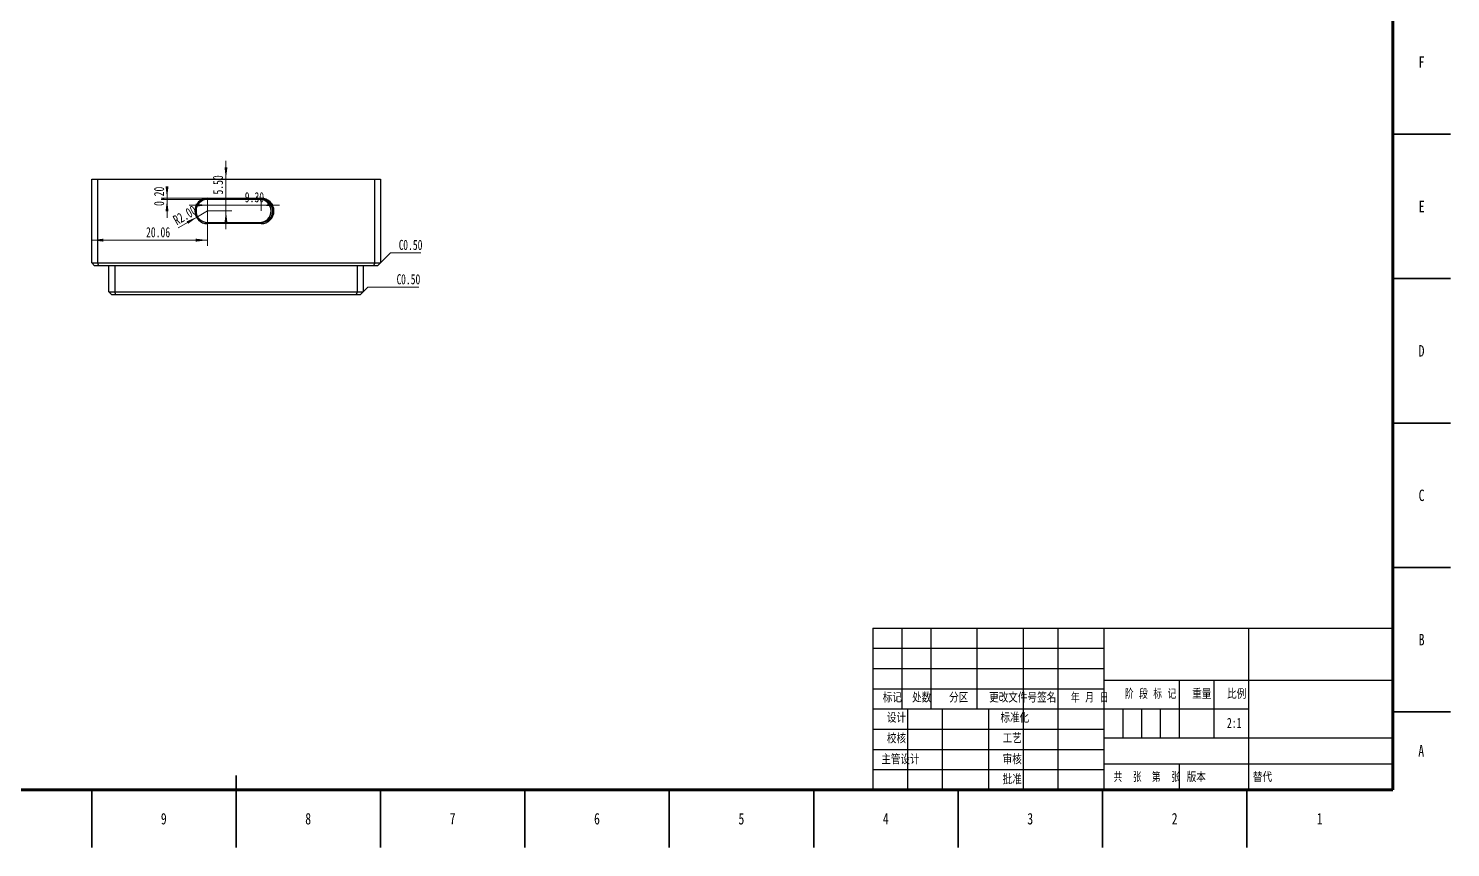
# Model space of a CAD drawing. Header units: millimetres. Extents: x 0 to 841, y 0 to 594.
# Drawn here: x 348.6 to 841, y 0 to 283.6 of the extents above; entities that cross this region are included whole.
import ezdxf

# ---------------------------------------------------------------- set-up
doc = ezdxf.new("R2010")
doc.units = ezdxf.units.MM
for name, color, linetype in [('10', 7, 'Continuous'), ('5', 7, 'Continuous'), ('SLD-0', 7, 'Continuous')]:
    doc.layers.add(name, color=color, linetype=linetype)
doc.styles.add('SLDTEXTSTYLE0', font='TXT', dxfattribs={"width": 0.75})
doc.styles.add('SLDTEXTSTYLE1', font='TXT', dxfattribs={"width": 0.7})
doc.styles.add('SLDTEXTSTYLE2', font='TXT', dxfattribs={"width": 0.7, "bigfont": 'bigfont'})
doc.styles.add('SLDTEXTSTYLE3', font='TXT', dxfattribs={"width": 0.6, "bigfont": 'bigfont'})
doc.styles.add('SLDTEXTSTYLE4', font='TXT', dxfattribs={"width": 0.614286, "bigfont": 'bigfont'})
doc.styles.add('SLDTEXTSTYLE5', font='TXT', dxfattribs={"width": 0.62, "bigfont": 'bigfont'})
doc.dimstyles.new('SLDDIMSTYLE0', dxfattribs={"dimtxt": 3.5, "dimasz": 4.08, "dimexe": 0, "dimexo": 0.0625, "dimgap": 0.875, "dimtad": 2, "dimlfac": 0.5, "dimrnd": 1e-09, "dimzin": 4, "dimdsep": 46, "dimtxsty": 'SLDTEXTSTYLE1', "dimsah": 1, "dimcen": 0.09, "dimadec": 0, "dimazin": 1, "dimtfac": 1, "dimtmove": 0, "dimatfit": 0, "dimfxl": 0, "dimfrac": 2, "dimtolj": 1, "dimtzin": 12, "dimarcsym": 0})
doc.dimstyles.new('SLDDIMSTYLE5', dxfattribs={"dimtxt": 3.5, "dimasz": 4.08, "dimexe": 0, "dimexo": 0.0625, "dimgap": 0.875, "dimtad": 2, "dimlfac": 0.5, "dimrnd": 1e-09, "dimzin": 0, "dimdsep": 46, "dimtxsty": 'SLDTEXTSTYLE1', "dimsah": 1, "dimcen": 0.09, "dimadec": 0, "dimazin": 0, "dimtfac": 1, "dimtmove": 0, "dimatfit": 0, "dimfxl": 0, "dimfrac": 2, "dimtolj": 1, "dimtzin": 12, "dimarcsym": 0})
doc.dimstyles.new('SLDDIMSTYLE6', dxfattribs={"dimtxt": 3.5, "dimasz": 4.08, "dimexe": 0, "dimexo": 0.0625, "dimgap": 0.875, "dimtad": 2, "dimlfac": 0.5, "dimrnd": 1e-09, "dimzin": 4, "dimdsep": 46, "dimtxsty": 'SLDTEXTSTYLE1', "dimsah": 1, "dimcen": 0, "dimadec": 0, "dimazin": 1, "dimtfac": 1, "dimtofl": 0, "dimtmove": 0, "dimatfit": 3, "dimfxl": 0, "dimfrac": 2, "dimtolj": 1, "dimtzin": 12, "dimarcsym": 0})
doc.dimstyles.new('SLDDIMSTYLE7', dxfattribs={"dimtxt": 3.5, "dimasz": 4.08, "dimexe": 0, "dimexo": 0.0625, "dimgap": 0.875, "dimtad": 2, "dimlfac": 0.5, "dimrnd": 1e-09, "dimzin": 12, "dimdsep": 46, "dimtxsty": 'SLDTEXTSTYLE1', "dimsah": 1, "dimcen": 0.09, "dimadec": 0, "dimazin": 3, "dimtfac": 1, "dimtofl": 0, "dimtmove": 0, "dimatfit": 3, "dimfxl": 0, "dimfrac": 2, "dimtolj": 1, "dimtzin": 12, "dimarcsym": 0})

# ---------------------------------------------------------------- blocks, each defined once
blk = doc.blocks.new('SW_CHAMFER_DIMENSION_0')
at = {"color": 0, "linetype": 'Continuous', "lineweight": 0}
for p, q in [((-6.33, -3.49), (-2.84, 0)), ((-2.84, 0), (7.68, 0))]:
    blk.add_line(p, q, dxfattribs=at)
at = {"color": 0, "linetype": 'Continuous', "lineweight": 18, "char_height": 3.5, "attachment_point": 1, "style": 'SLDTEXTSTYLE1'}
for s, insert in [('C', (0, 4.51)), ('0.50', (1.54, 4.51))]:
    blk.add_mtext(s, dxfattribs=dict(at, insert=insert))
blk = doc.blocks.new('SW_CHAMFER_DIMENSION_1')
at = {"color": 0, "linetype": 'Continuous', "lineweight": 0}
for p, q in [((-11.59, -1.6), (-9.98, 0)), ((-9.98, 0), (7.68, 0))]:
    blk.add_line(p, q, dxfattribs=at)
at = {"color": 0, "linetype": 'Continuous', "lineweight": 18, "char_height": 3.5, "attachment_point": 1, "style": 'SLDTEXTSTYLE1'}
for s, insert in [('C', (0, 4.51)), ('0.50', (1.54, 4.51))]:
    blk.add_mtext(s, dxfattribs=dict(at, insert=insert))
blk = doc.blocks.new('_D_53')
at = {"color": 7, "linetype": 'Continuous', "lineweight": 0}
for p, q in [((396.59, 224.84), (396.59, 228.31)), ((410.63, 224.84), (394.59, 224.84)), ((410.63, 224.44), (394.59, 224.44)), ((396.59, 224.44), (396.59, 224.84)), ((396.59, 224.44), (396.59, 218.09))]:
    blk.add_line(p, q, dxfattribs=at)
at = {"color": 7, "linetype": 'Continuous', "lineweight": 18}
for points in [[(396.59, 224.84), (397.1, 228.92), (396.08, 228.92)], [(396.59, 224.44), (396.08, 220.35), (397.1, 220.35)]]:
    blk.add_solid(points, dxfattribs=at)
at = {"color": 7, "linetype": 'Continuous', "lineweight": 18, "insert": (392.08, 222.17), "char_height": 3.5, "attachment_point": 1, "rotation": 90, "style": 'SLDTEXTSTYLE1'}
blk.add_mtext('0.20', dxfattribs=at)
blk = doc.blocks.new('_D_54')
at = {"color": 7, "linetype": 'Continuous', "lineweight": 0}
for q in [(400.5, 214.59), (410.63, 220.44)]:
    blk.add_line((407.16, 218.44), q, dxfattribs=at)
at = {"color": 7, "linetype": 'Continuous', "lineweight": 18}
blk.add_solid([(407.16, 218.44), (403.37, 216.83), (403.88, 215.96)], dxfattribs=at)
at = {"color": 7, "linetype": 'Continuous', "lineweight": 18, "insert": (398.28, 218.43), "char_height": 3.5, "attachment_point": 1, "rotation": 30, "style": 'SLDTEXTSTYLE1'}
blk.add_mtext('R2.00', dxfattribs=at)
blk = doc.blocks.new('_D_55')
at = {"color": 7, "linetype": 'Continuous', "lineweight": 0}
for p, q in [((416.99, 231.44), (416.99, 237.79)), ((416.99, 220.44), (416.99, 231.44)), ((410.63, 220.44), (418.99, 220.44)), ((416.99, 220.44), (416.99, 214.09))]:
    blk.add_line(p, q, dxfattribs=at)
at = {"color": 7, "linetype": 'Continuous', "lineweight": 18}
for points in [[(416.99, 231.44), (417.5, 235.52), (416.49, 235.52)], [(416.99, 220.44), (416.49, 216.35), (417.5, 216.35)]]:
    blk.add_solid(points, dxfattribs=at)
at = {"color": 7, "linetype": 'Continuous', "lineweight": 18, "insert": (412.48, 226.12), "char_height": 3.5, "attachment_point": 1, "rotation": 90, "style": 'SLDTEXTSTYLE1'}
blk.add_mtext('5.50', dxfattribs=at)
blk = doc.blocks.new('_D_56')
at = {"color": 7, "linetype": 'Continuous', "lineweight": 0}
for p, q in [((410.63, 220.44), (410.63, 208.32)), ((410.63, 210.32), (370.5, 210.32))]:
    blk.add_line(p, q, dxfattribs=at)
at = {"color": 7, "linetype": 'Continuous', "lineweight": 18}
for points in [[(370.5, 210.32), (374.58, 209.81), (374.58, 210.83)], [(410.63, 210.32), (406.55, 210.83), (406.55, 209.81)]]:
    blk.add_solid(points, dxfattribs=at)
at = {"color": 7, "linetype": 'Continuous', "lineweight": 18, "insert": (389.33, 214.83), "char_height": 3.5, "attachment_point": 1, "style": 'SLDTEXTSTYLE1'}
blk.add_mtext('20.06', dxfattribs=at)
blk = doc.blocks.new('_D_57')
at = {"color": 7, "linetype": 'Continuous', "lineweight": 0}
for p, q in [((410.63, 222.43), (404.28, 222.43)), ((410.63, 224.43), (410.63, 220.43)), ((429.23, 222.43), (410.63, 222.43)), ((429.23, 224.43), (429.23, 220.43)), ((429.23, 222.43), (435.58, 222.43))]:
    blk.add_line(p, q, dxfattribs=at)
at = {"color": 7, "linetype": 'Continuous', "lineweight": 18}
for points in [[(410.63, 222.43), (406.55, 222.94), (406.55, 221.92)], [(429.23, 222.43), (433.31, 221.92), (433.31, 222.94)]]:
    blk.add_solid(points, dxfattribs=at)
at = {"color": 7, "linetype": 'Continuous', "lineweight": 18, "insert": (423.52, 226.94), "char_height": 3.5, "attachment_point": 1, "style": 'SLDTEXTSTYLE1'}
blk.add_mtext('9.30', dxfattribs=at)

msp = doc.modelspace()

# ---------------------------------------------------------------- linework, layer by layer
at = {"color": 7, "linetype": 'Continuous', "lineweight": 70}
for p, q in [((821, 574), (821, 20)), ((821, 20), (20, 20))]:
    msp.add_line(p, q, dxfattribs=at)
at = {"color": 7, "linetype": 'Continuous', "lineweight": 35}
for p, q in [((821, 247), (841, 247)), ((821, 197), (841, 197)), ((821, 147), (841, 147)), ((821, 97), (841, 97)), ((821, 47), (841, 47)), ((420.5, 0), (420.5, 25)), ((370.5, 20), (370.5, 0)), ((420.5, 20), (420.5, 0)), ((470.5, 20), (470.5, 0)), ((520.5, 20), (520.5, 0)), ((570.5, 20), (570.5, 0)), ((620.5, 20), (620.5, 0)), ((670.5, 20), (670.5, 0)), ((720.5, 20), (720.5, 0)), ((770.5, 20), (770.5, 0))]:
    msp.add_line(p, q, dxfattribs=at)
at = {"color": 7, "linetype": 'Continuous', "lineweight": 25}
for p, q in [((370.5, 231.435), (372.5, 231.435)), ((370.5, 202.435), (370.5, 231.435)), ((372.5, 231.435), (372.5, 202.435)), ((372.5, 231.435), (468.5, 231.435)), ((468.5, 231.435), (470.5, 231.435)), ((468.5, 202.435), (468.5, 231.435)), ((470.5, 231.435), (470.5, 202.435)), ((410.626, 224.835), (429.226, 224.835)), ((410.626, 224.435), (410.626, 224.835)), ((429.226, 224.435), (410.626, 224.435)), ((429.226, 224.835), (429.226, 224.435)), ((410.626, 216.435), (410.626, 216.035)), ((410.626, 216.435), (429.226, 216.435)), ((429.226, 216.035), (410.626, 216.035)), ((429.226, 216.035), (429.226, 216.435)), ((371.5, 201.435), (370.5, 202.435)), ((370.5, 202.435), (372.5, 202.435)), ((372.5, 202.435), (468.5, 202.435)), ((372.5, 202.435), (372.914, 201.435)), ((468.5, 202.435), (468.086, 201.435)), ((468.5, 202.435), (470.5, 202.435)), ((470.5, 202.435), (469.5, 201.435)), ((372.914, 201.435), (371.5, 201.435)), ((468.086, 201.435), (372.914, 201.435)), ((376.5, 192.435), (376.5, 201.435)), ((378.5, 201.435), (378.5, 192.435)), ((462.5, 192.435), (462.5, 201.435)), ((464.5, 201.435), (464.5, 192.435)), ((469.5, 201.435), (468.086, 201.435)), ((377.5, 191.435), (376.5, 192.435)), ((376.5, 192.435), (378.5, 192.435)), ((378.914, 191.435), (378.5, 192.435)), ((378.5, 192.435), (462.5, 192.435)), ((462.086, 191.435), (462.5, 192.435)), ((462.5, 192.435), (464.5, 192.435)), ((464.5, 192.435), (463.5, 191.435)), ((378.914, 191.435), (377.5, 191.435)), ((462.086, 191.435), (378.914, 191.435)), ((463.5, 191.435), (462.086, 191.435))]:
    msp.add_line(p, q, dxfattribs=at)
for centre, radius, start, end in [((410.626, 220.435), 4.4, 90, 270), ((410.626, 220.435), 4, 90, 270), ((428.646, 220.435), 4, 270, 90), ((429.226, 220.435), 4.4, 270, 90), ((429.226, 220.435), 4, 270, 90)]:
    msp.add_arc(centre, radius, start, end, dxfattribs=at)
at = {"layer": '10', "color": 7, "lineweight": 25}
for p, q in [((651, 76), (651, 48)), ((661, 76), (661, 48)), ((677, 76), (677, 48)), ((693, 76), (693, 20)), ((705, 76), (705, 20)), ((721, 76), (721, 20)), ((771, 76), (771, 48)), ((641, 55), (721, 55)), ((721, 58), (821, 58)), ((746.986, 58), (746.986, 38)), ((759, 58), (759, 38)), ((641, 48), (771, 48)), ((653, 48), (653, 20)), ((665, 48), (665, 20)), ((681, 48), (681, 20)), ((771, 48), (771, 20)), ((641, 41), (721, 41)), ((721, 38), (821, 38)), ((641, 34), (721, 34)), ((641, 27), (721, 27)), ((721, 29), (821, 29))]:
    msp.add_line(p, q, dxfattribs=at)
at = {"layer": '10', "color": 7}
for p, q in [((641, 69), (721, 69)), ((641, 62), (721, 62))]:
    msp.add_line(p, q, dxfattribs=at)
at = {"layer": '5', "color": 7, "lineweight": 25}
for q in [(821, 76), (641, 20)]:
    msp.add_line((641, 76), q, dxfattribs=at)
at = {"layer": 'SLD-0'}
for p, q in [((727.5, 48), (727.5, 38)), ((734, 48), (734, 38)), ((740.5, 48), (740.5, 38))]:
    msp.add_line(p, q, dxfattribs=at)
at = {"layer": 'SLD-0', "lineweight": 25}
msp.add_line((746.986, 29), (746.986, 20), dxfattribs=at)

# ---------------------------------------------------------------- block references
at = {"color": 7, "linetype": 'Continuous', "lineweight": 18}
for name, p in [('SW_CHAMFER_DIMENSION_0', (476.832, 205.93)), ('SW_CHAMFER_DIMENSION_1', (476.085, 194.036))]:
    msp.add_blockref(name, p, dxfattribs=at)

# ---------------------------------------------------------------- texts
at = {"color": 7, "linetype": 'Continuous', "lineweight": 0, "char_height": 3.969, "attachment_point": 2, "style": 'SLDTEXTSTYLE0'}
for s, insert in [('F', (830.958, 273.979)), ('E', (831.008, 223.956)), ('D', (830.953, 173.979)), ('C', (830.959, 123.956)), ('B', (830.971, 73.979)), ('A', (830.84, 35.479)), ('9', (395.46, 11.979)), ('8', (445.46, 11.979)), ('7', (495.46, 11.979)), ('6', (545.46, 11.979)), ('5', (595.46, 11.979)), ('4', (645.46, 11.979)), ('3', (695.46, 11.979)), ('2', (745.46, 11.979)), ('1', (795.71, 11.979))]:
    msp.add_mtext(s, dxfattribs=dict(at, insert=insert))
at = {"layer": '10', "char_height": 3.5, "attachment_point": 2}
for s, insert, style in [('阶 段 标 记', (737.125, 54.994), 'SLDTEXTSTYLE4'), ('重量', (754.85, 54.994), 'SLDTEXTSTYLE2'), ('比例', (766.942, 54.994), 'SLDTEXTSTYLE2'), ('标记', (647.711, 53.717), 'SLDTEXTSTYLE2'), ('处数', (657.886, 53.717), 'SLDTEXTSTYLE2'), ('分区', (670.683, 53.717), 'SLDTEXTSTYLE2'), ('更改文件号', (689.529, 53.717), 'SLDTEXTSTYLE2'), ('签名', (701.187, 53.717), 'SLDTEXTSTYLE2'), ('年 月 日', (716.041, 53.717), 'SLDTEXTSTYLE5'), ('设计', (649.15, 46.734), 'SLDTEXTSTYLE2'), ('标准化', (690.121, 46.734), 'SLDTEXTSTYLE2'), ('2:1', (766.084, 44.905), 'SLDTEXTSTYLE1'), ('校核', (649.149, 39.556), 'SLDTEXTSTYLE2'), ('工艺', (689.235, 39.599), 'SLDTEXTSTYLE2'), ('主管设计', (650.531, 32.33), 'SLDTEXTSTYLE2'), ('审核', (689.234, 32.33), 'SLDTEXTSTYLE2'), ('批准', (689.217, 25.441), 'SLDTEXTSTYLE2'), ('共  张', (729.178, 26.201), 'SLDTEXTSTYLE3'), ('第  张', (742.442, 26.201), 'SLDTEXTSTYLE3'), ('版本', (752.961, 26.201), 'SLDTEXTSTYLE2')]:
    msp.add_mtext(s, dxfattribs=dict(at, insert=insert, style=style))
at = {"layer": 'SLD-0', "insert": (772.561, 26.201), "char_height": 3.5, "attachment_point": 1, "style": 'SLDTEXTSTYLE2'}
msp.add_mtext('替代', dxfattribs=at)

# ---------------------------------------------------------------- dimensions: what is measured, and where the dimension line sits
at = {"color": 7, "linetype": 'Continuous', "lineweight": 18}
for base, p1, p2, dimstyle, picture, middle in [((416.994, 231.435), (410.626, 220.435), (370.5, 231.435), 'SLDDIMSTYLE0', '_D_55', (416.994, 229.193)), ((396.59, 224.835), (410.626, 224.435), (410.626, 224.835), 'SLDDIMSTYLE5', '_D_53', (396.59, 225.244))]:
    dim = msp.add_linear_dim(base=base, p1=p1, p2=p2, angle=90, dimstyle=dimstyle, dxfattribs=at)
    dim.commit()
    dim.dimension.update_dxf_attribs({"geometry": picture, "text_midpoint": middle, "dimtype": 160})
for base, p1, p2, dimstyle, picture, middle in [((410.626, 222.431), (429.226, 224.435), (410.626, 224.435), 'SLDDIMSTYLE0', '_D_57', (426.587, 222.431)), ((370.5, 210.318), (410.626, 220.435), (370.5, 202.435), 'SLDDIMSTYLE7', '_D_56', (393.167, 210.318))]:
    dim = msp.add_linear_dim(base=base, p1=p1, p2=p2, dimstyle=dimstyle, dxfattribs=at)
    dim.commit()
    dim.dimension.update_dxf_attribs({"geometry": picture, "text_midpoint": middle, "dimtype": 160})
dim = msp.add_radius_dim(center=(410.626, 220.435), mpoint=(407.162, 218.435), dimstyle='SLDDIMSTYLE6', dxfattribs=at)
dim.commit()
dim.dimension.update_dxf_attribs({"geometry": '_D_54', "text_midpoint": (403.584, 216.369), "dimtype": 164})

doc.saveas('drawing.dxf')
